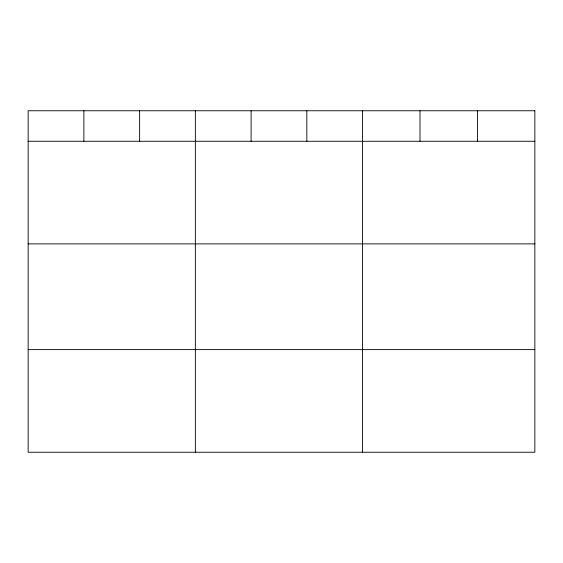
<?xml version="1.0" encoding="UTF-8"?>
<svg xmlns="http://www.w3.org/2000/svg" width="563" height="563" viewBox="0 0 563 563"><rect width="100%" height="100%" fill="white"/><g stroke="black" fill="none" stroke-linecap="round" stroke-linejoin="round"><path stroke-width="0.84" d="M28.15 141.264L534.85 141.264M28.15 243.885L534.85 243.885M28.15 349.623L534.85 349.623M477.424 110.756L477.424 141.264M419.998 110.756L419.998 141.264M362.572 110.756L362.572 452.244M306.835 110.756L306.835 141.264M251.098 110.756L251.098 141.264M195.361 110.756L195.361 452.244M139.624 110.756L139.624 141.264M83.887 110.756L83.887 141.264M534.85 110.756L28.15 110.756L28.15 452.244L534.85 452.244L534.85 110.756"/></g></svg>
